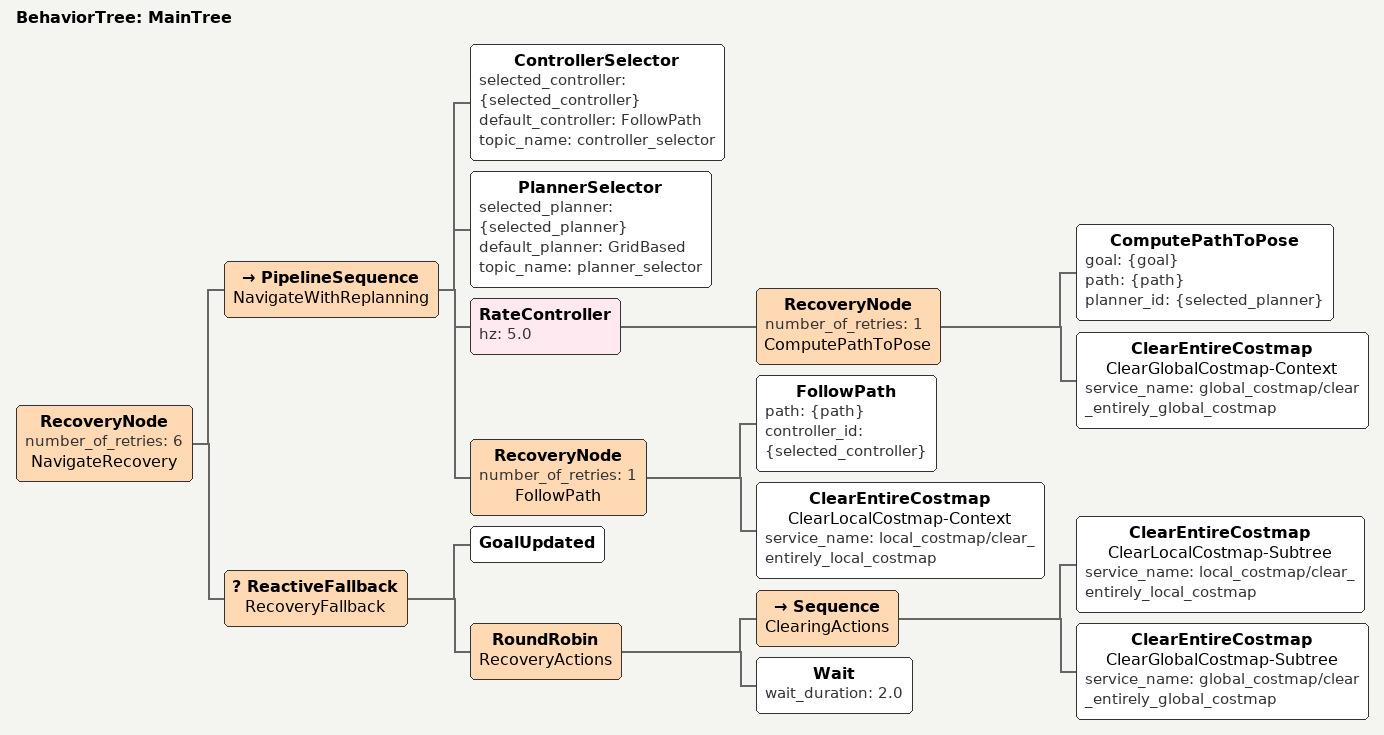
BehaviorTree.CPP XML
<root BTCPP_format="4" main_tree_to_execute="MainTree">
  <BehaviorTree ID="MainTree">
    <RecoveryNode number_of_retries="6" name="NavigateRecovery">
      <PipelineSequence name="NavigateWithReplanning">
        <ControllerSelector selected_controller="{selected_controller}" default_controller="FollowPath" topic_name="controller_selector"/>
        <PlannerSelector selected_planner="{selected_planner}" default_planner="GridBased" topic_name="planner_selector"/>
        <RateController hz="5.0">
          <RecoveryNode number_of_retries="1" name="ComputePathToPose">
            <ComputePathToPose goal="{goal}" path="{path}" planner_id="{selected_planner}"/>
            <ClearEntireCostmap name="ClearGlobalCostmap-Context" service_name="global_costmap/clear_entirely_global_costmap"/>
          </RecoveryNode>
        </RateController>
        <RecoveryNode number_of_retries="1" name="FollowPath">
          <FollowPath path="{path}" controller_id="{selected_controller}"/>
          <ClearEntireCostmap name="ClearLocalCostmap-Context" service_name="local_costmap/clear_entirely_local_costmap"/>
        </RecoveryNode>
      </PipelineSequence>
      <ReactiveFallback name="RecoveryFallback">
        <GoalUpdated/>
        <RoundRobin name="RecoveryActions">
          <Sequence name="ClearingActions">
            <ClearEntireCostmap name="ClearLocalCostmap-Subtree" service_name="local_costmap/clear_entirely_local_costmap"/>
            <ClearEntireCostmap name="ClearGlobalCostmap-Subtree" service_name="global_costmap/clear_entirely_global_costmap"/>
          </Sequence>
          <Wait wait_duration="2.0"/>
        </RoundRobin>
      </ReactiveFallback>
    </RecoveryNode>
  </BehaviorTree>
</root>
